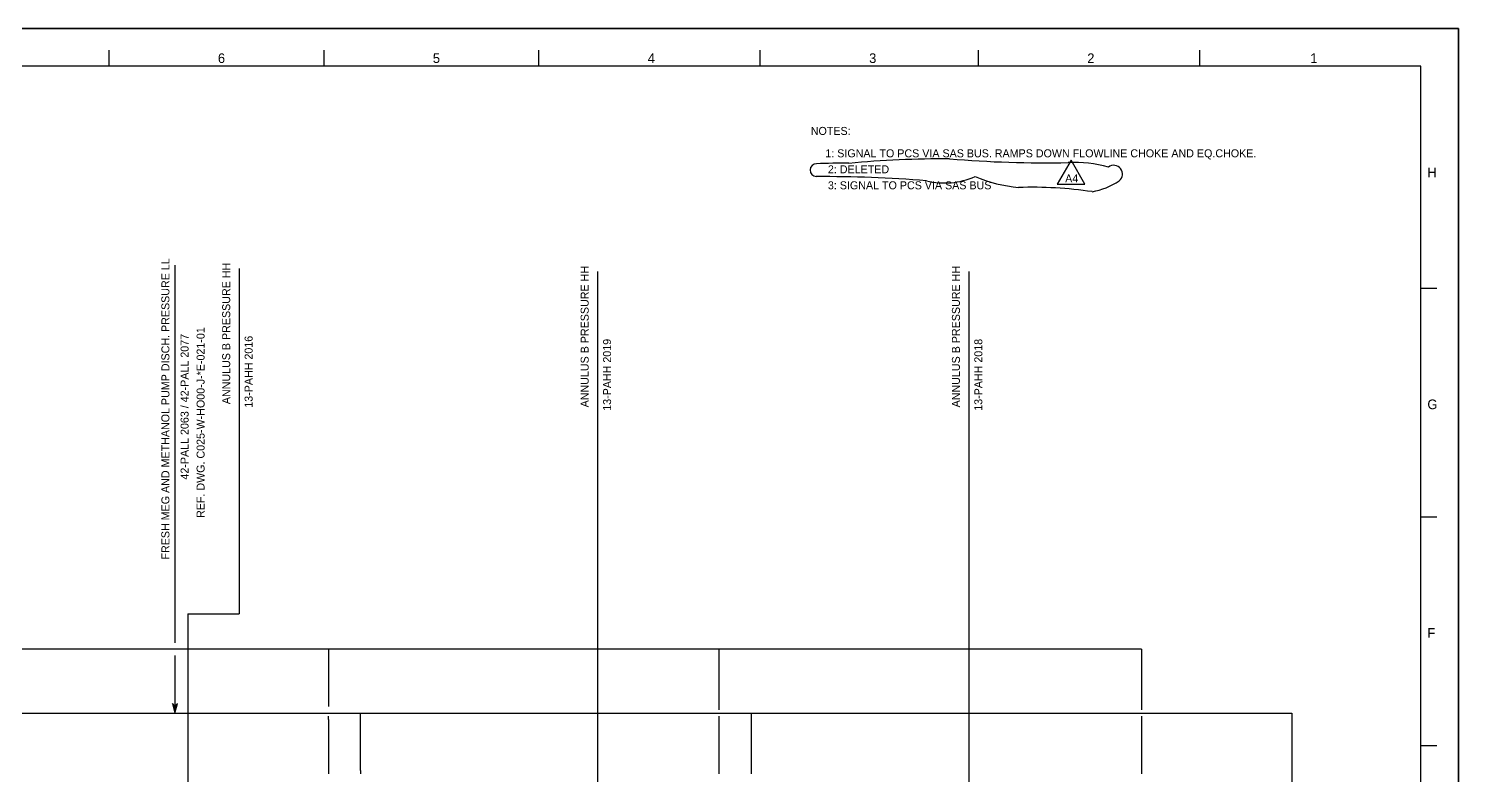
# Model space of a CAD drawing. Extents: x 0 to 841, y 0 to 594.
# Drawn here: x 394.3 to 841, y 360.5 to 594 of the extents above; entities that cross this region are included whole.
import ezdxf

# ---------------------------------------------------------------- set-up
doc = ezdxf.new("R2010")
doc.units = 0
for name, color, linetype in [('01-LIN-025-A', 7, 'Continuous'), ('1', 7, 'Continuous'), ('12', 7, 'Continuous'), ('34', 7, 'Continuous'), ('50-REV-035-TRNG', 7, 'Continuous'), ('9', 7, 'Continuous')]:
    doc.layers.add(name, color=color, linetype=linetype)

msp = doc.modelspace()

# ---------------------------------------------------------------- linework, layer by layer
at = {"layer": '01-LIN-025-A'}
for centre, radius, start, end in [((640.44, 549.74), 2.02, 89.6381, 266.9926), ((647.86, 350.43), 201.46, 89.2419, 92.1061), ((681.44, 216.47), 336.82, 89.8992, 95.2668), ((711.83, 904.94), 352.91, 265.1573, 271.1829), ((721.01, 512.68), 39.47, 74.3302, 92.7522), ((733.33, 548.55), 2.7, 307.875, 127.875), ((641.58, 124.01), 423.72, 85.5022, 90.1682), ((680.5, 569.13), 23.41, 255.9414, 293.8822), ((708.1, 591.22), 47.12, 247.374, 264.5123), ((723.18, 563.45), 20.72, 279.4224, 304.7275), ((707.74, 414.13), 130.25, 81.6853, 91.8242)]:
    msp.add_arc(centre, radius, start, end, dxfattribs=at)
at = {"layer": '1'}
for p, q in [((419.3, 587.26), (419.3, 582.23)), ((486.46, 587.26), (486.46, 582.23)), ((553.61, 587.26), (553.61, 582.23)), ((622.78, 587.26), (622.78, 582.23)), ((690.94, 587.26), (690.94, 582.23)), ((760.1, 587.26), (760.1, 582.23)), ((829.26, 582.23), (10.33, 582.23)), ((829.26, 112.01), (829.26, 582.23)), ((834.27, 512.76), (829.26, 512.76)), ((834.27, 441.28), (829.26, 441.28)), ((834.27, 369.8), (829.26, 369.8))]:
    msp.add_line(p, q, dxfattribs=at)
at = {"layer": '12'}
for p, q in [((440, 520), (440, 402)), ((460, 519), (460, 411)), ((572, 518), (572, 410)), ((688, 518), (688, 410)), ((444, 411), (460, 411)), ((444, 411), (444, 267)), ((572, 410), (572, 266)), ((688, 410), (688, 266)), ((647, 400), (358, 400)), ((440, 398), (440, 380)), ((488, 400), (488, 382)), ((610, 381), (610, 400)), ((742, 400), (647, 400)), ((742, 400), (742, 381)), ((130, 380), (752, 380)), ((498, 362), (498, 380)), ((620, 380), (620, 361)), ((751, 380), (789, 380)), ((789, 380), (789, 266)), ((488, 378), (488, 379)), ((488, 378), (488, 362)), ((610, 361), (610, 379)), ((742, 379), (742, 361)), ((488, 362), (488, 361)), ((498, 362), (498, 361))]:
    msp.add_line(p, q, dxfattribs=at)
msp.add_lwpolyline([(0, 594), (841, 594), (841, 0), (0, 0)], close=True, dxfattribs=at)
at = {"layer": '34'}
for p, q in [((440, 382.2), (439.2, 383)), ((439.2, 383), (440, 380)), ((440, 382), (439.4, 382.6)), ((439.4, 382.6), (440, 380.4)), ((440, 381.8), (439.6, 382.2)), ((439.6, 382.2), (440, 380.8)), ((440, 381.6), (439.8, 381.8)), ((439.8, 381.8), (440, 381.2)), ((440, 380), (440.8, 383)), ((440.8, 383), (440, 382.2)), ((440, 380.4), (440.6, 382.6)), ((440.6, 382.6), (440, 382)), ((440, 380.8), (440.4, 382.2)), ((440.4, 382.2), (440, 381.8)), ((440, 381.2), (440.2, 381.8)), ((440.2, 381.8), (440, 381.6))]:
    msp.add_line(p, q, dxfattribs=at)
at = {"layer": '50-REV-035-TRNG'}
msp.add_lwpolyline([(720, 552.85), (715.67, 545.35), (724.33, 545.35)], close=True, dxfattribs=at)
at = {"layer": '9'}
msp.add_lwpolyline([(0, 0), (841, 0), (841, 594), (0, 594)], close=True, dxfattribs=at)

# ---------------------------------------------------------------- texts
at = {"layer": '1'}
for s, p in [('6', (453.4, 583.23)), ('5', (520.56, 583.23)), ('4', (587.72, 583.23)), ('3', (656.88, 583.23)), ('2', (725.04, 583.23)), ('1', (794.71, 583.23)), ('H', (831.31, 547.49)), ('G', (831.31, 475.01)), ('F', (831.31, 403.53))]:
    msp.add_text(s, height=3.02, dxfattribs=at).set_placement(p)
at = {"layer": '12'}
for s, p in [('NOTES:', (638.65, 560.75)), ('1: SIGNAL TO PCS VIA SAS BUS. RAMPS DOWN FLOWLINE CHOKE AND EQ.CHOKE.', (643.2, 553.75)), ('2: DELETED', (644, 548.75)), ('3: SIGNAL TO PCS VIA SAS BUS', (644, 543.75))]:
    msp.add_text(s, height=2.5, dxfattribs=at).set_placement(p)
for s, p in [('FRESH MEG AND METHANOL PUMP DISCH. PRESSURE LL', (438.25, 428)), ('ANNULUS B PRESSURE HH', (457.25, 476.57)), ('ANNULUS B PRESSURE HH', (569.25, 475.57)), ('ANNULUS B PRESSURE HH', (685.25, 475.57)), ('REF. DWG. C025-W-HO00-J-*E-021-01', (449.25, 441)), ('42-PALL 2063 / 42-PALL 2077', (444.25, 453)), ('13-PAHH 2016', (464.25, 475.46)), ('13-PAHH 2019', (576.25, 474.5)), ('13-PAHH 2018', (692.25, 474.5))]:
    msp.add_text(s, height=2.5, rotation=90, dxfattribs=at).set_placement(p)
at = {"layer": '50-REV-035-TRNG'}
msp.add_text('A4', height=2.5, dxfattribs=at).set_placement((718.13, 545.91))

doc.saveas('drawing.dxf')
